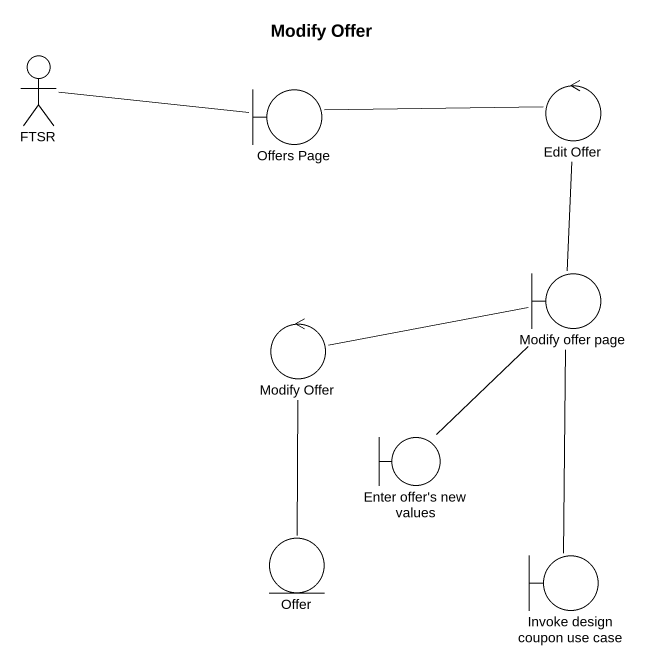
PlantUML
@startuml
title Modify Offer
actor FTSR
boundary "Offers Page" as Offers_Page
control "Edit Offer" as Edit_Offer
boundary "Modify offer page" as Modify_offer_page
control "Modify Offer" as Modify_Offer
boundary "Enter offer's new values" as Enter_offer_s_new_values
entity Offer
boundary "Invoke design coupon use case" as Invoke_design_coupon_use
FTSR -right- Offers_Page
Offers_Page -right- Edit_Offer
Edit_Offer -- Modify_offer_page
Modify_offer_page -left- Modify_Offer
Modify_offer_page -- Enter_offer_s_new_values
Modify_offer_page -- Invoke_design_coupon_use
Modify_Offer -- Offer
@enduml
